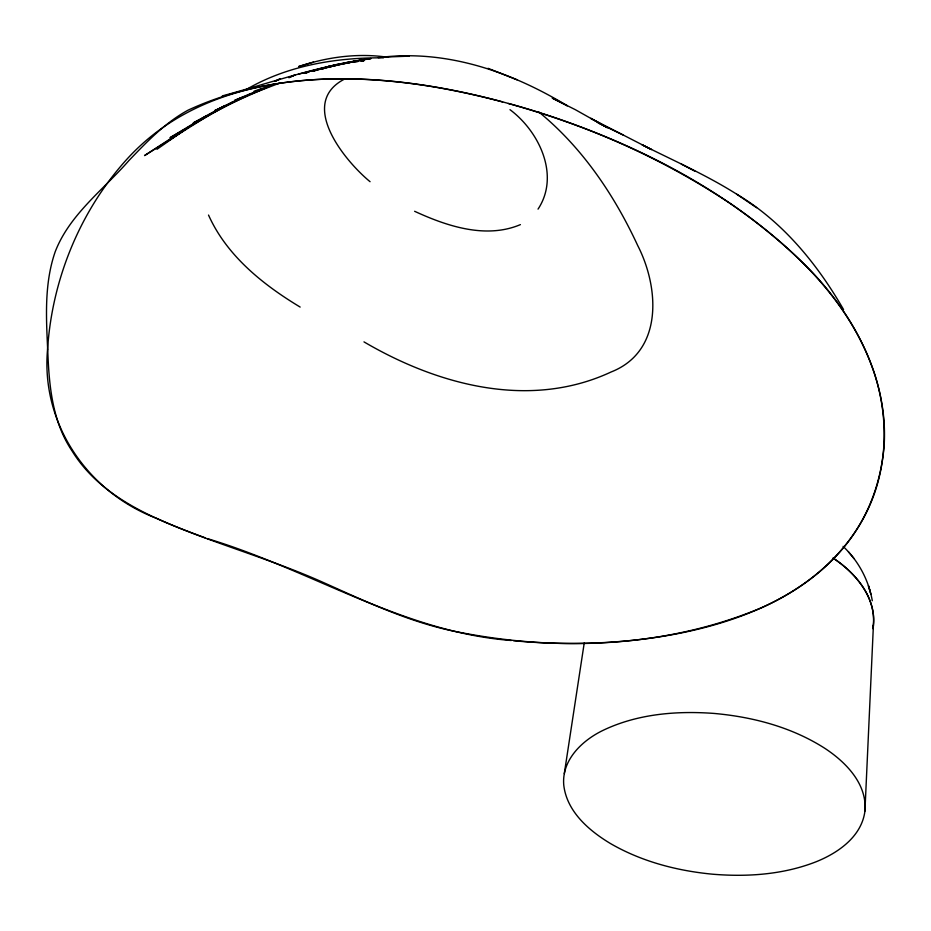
<?xml version="1.0" encoding="UTF-8"?>
<svg xmlns="http://www.w3.org/2000/svg" width="931" height="931" viewBox="0 0 931 931"><rect width="100%" height="100%" fill="white"/><g stroke="black" fill="none" stroke-linecap="round" stroke-linejoin="round"><path stroke-width="1.4" d="M864.934 811.076C867.308 783.995 845.895 762.198 824.971 748.419C791.932 727.192 752.923 716.905 714.112 713.437C676.884 710.679 638.061 713.821 603.916 729.951C582.736 739.866 561.521 759.673 563.755 785.054C566.758 811.553 588.939 830.615 610.468 843.544C641.494 861.536 676.942 870.799 712.448 874.186C747.221 877.107 783.157 874.64 815.905 861.85C838.063 852.994 861.71 836.608 864.934 811.076L873.418 625.073C875.978 596.911 855.356 572.879 833.257 558.251M564.291 773.673L584.226 643.03M872.964 628.378C877.828 599.017 856.055 573.193 833.07 558.041M872.836 628.634L873.418 625.073M538.037 209.126C560.229 175.54 539.247 131.504 509.979 109.672M156.92 149.321L192.892 124.195M187.911 127.547L190.308 125.929M185.653 128.839L144.549 155.582L215.492 111.068M198.233 120.693L170.036 137.695L232.971 101.851M200.689 119.215L205.6 116.259M245.714 89.865C287.027 65.473 336.033 57.454 383.456 57.838M225.034 105.517L193.264 122.915L249.613 94.322M275.227 81.323L280.347 78.716L275.204 81.23M241.734 97.499L214.7 110.638L270.351 85.92M520.394 224.627C485.877 239.22 446.81 226.14 414.621 211.29M345.203 78.739C297.326 102.631 344.109 160.307 370.061 181.696M288.913 77.68L295.534 74.748L288.936 77.517M261.204 89.167L234.81 100.269L279.416 83.173M305.1 73.34L309.162 71.78L305.124 73.177M313.491 62.121L298.688 66.555C327.2 57.047 357.772 52.823 387.657 57.268M253.977 91.261L274.168 84.116M502.589 101.921C401.319 74.515 285.689 64.937 188.062 110.172C165.078 122.683 146.83 141.826 128.932 160.539C103.516 189.703 69.581 214.456 55.22 251.696C43.652 284.921 46.387 320.741 47.947 355.281C49.331 388.285 53.067 422.732 72.001 450.872C101.211 498.143 155.279 519.498 205.088 537.792M320.229 69.313L325.687 67.719L320.276 69.22M222.334 95.905C271.631 82.533 320.206 65.298 371.038 58.572L344.086 62.982M298.269 74.224L336.394 64.576L363.637 59.712L328.515 66.485L356.142 61.062M313.514 71.082L317.576 69.965M320.776 69.266L324.954 68.161M327.747 67.416L333.321 65.938L326.956 67.416M333.321 65.938L312.327 71.082L328.69 67.16M331.413 66.508L336.871 65.193M334.59 65.659L340.955 64.216M320.485 68.661L351.394 62.226M343.492 63.669L351.359 62.226M360.995 61.074L363.835 60.69L361.1 61.015M354.211 61.865L358.435 61.33M361.251 60.969L364.068 60.608M354.141 61.877L358.319 61.365M378.323 57.664C445.088 48.831 510.863 71.512 567.316 105.797L552.223 98.081L575.381 109.707L607.431 127.733L590.778 118.353L651.525 149.565L642.099 144.794C673.893 160.772 706.676 175.168 736.793 194.242C782.634 221.497 817.209 263.845 843.556 309.558M385.469 57.047L409.209 56.139M513.516 640.714C654.761 654.284 868.204 621.571 884.101 446.321C888.407 380.639 855.822 318.193 811.623 271.619C729.753 187.573 620.314 134.681 508.396 103.492M511.282 640.493C402.658 632.161 309.802 569.237 207.287 538.595M516.984 79.775L488.019 68.312M598.179 122.997L623.188 135.007M363.986 341.886C437.721 385.108 529.658 409.931 611.062 372.004C663.535 351.418 659.288 287.586 637.77 245.668C614.39 195.126 582.224 147.459 538.828 111.988M681.329 164.077L694.945 171.211M300.154 307.067C262.856 284.595 226.722 255.722 208.521 215.061M756.589 207.683L736.793 194.242M843.09 546.369C858.359 560.741 868.704 580.094 872.289 600.739M854.111 558.67L848.444 551.827M870.322 592.116L868.414 585.704L870.916 594.211M47.574 349.253C40.673 423.686 87.689 492.103 156.478 518.311C210.639 542.75 268.419 557.96 322.673 582.189C366.151 601.624 409.547 622.432 456.632 631.742C557.285 651.851 665.258 647.755 760.767 608.083C804.64 588.788 844.126 556.761 865.958 513.458C887.767 470.225 889.291 418.752 874.302 373.11C850.294 301.004 792.351 246.587 731.452 204.273C643.903 145.748 543.774 106.832 440.305 88.014C333.228 69.01 203.761 73.561 125.906 160.318C79.577 211.989 51.985 280.126 47.574 349.253M185.42 129.106L169.861 139.766L185.502 129.176"/></g></svg>
